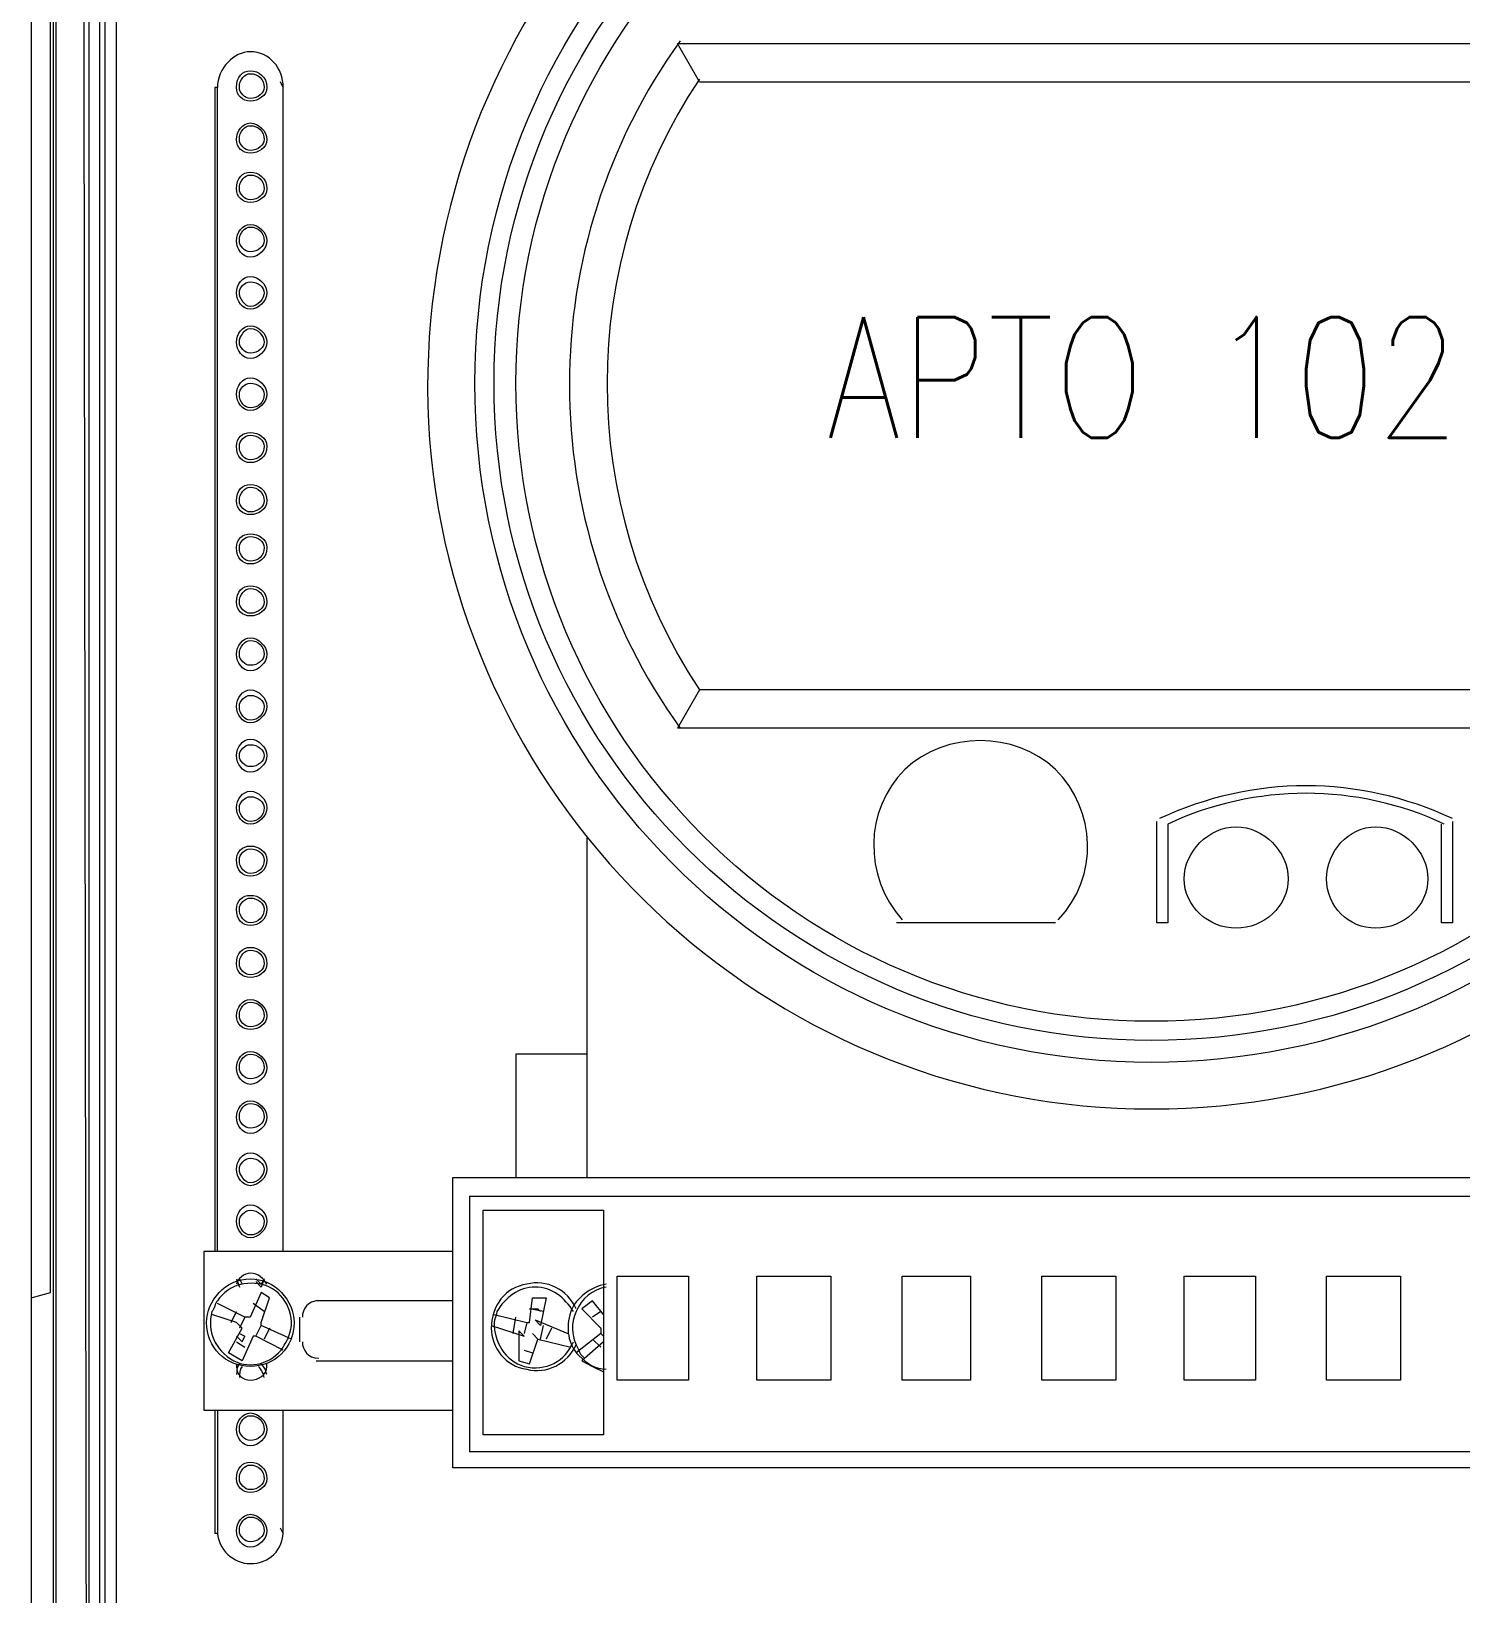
# Model space of a CAD drawing. Header units: metres. Extents: x 2999 to 3164, y 1641 to 1678.
# Drawn here: x 3005.455 to 3006.265, y 1653.873 to 1654.758 of the extents above; entities that cross this region are included whole.
import ezdxf

# ---------------------------------------------------------------- set-up
doc = ezdxf.new("R2010")
doc.units = ezdxf.units.M
doc.linetypes.add('CONTORNO_QUADRO_T', pattern=[0.35, 0.2, -0.15])
doc.styles.add('ROMANS', font='ROMANS.shx', dxfattribs={"width": 0.8, "height": 0.1})

msp = doc.modelspace()

# ---------------------------------------------------------------- linework, layer by layer
at = {"color": 7, "linetype": 'Continuous', "lineweight": 20, "true_color": 0x000007}
for points in [[(3005.45479, 1655.2093), (3005.45479, 1652.67807), (3005.45479, 1652.67807)], [(3005.45479, 1655.2093), (3005.45479, 1652.67807), (3005.45479, 1652.67807)], [(3005.4967, 1653.21039), (3005.4967, 1655.12704), (3005.49359, 1655.1317), (3005.49359, 1654.99513)], [(3005.45479, 1654.04068), (3005.46566, 1654.04379), (3005.46566, 1655.12394), (3005.45479, 1655.12394)], [(3005.4967, 1655.12704), (3005.5029, 1655.12704), (3005.5029, 1653.5006)], [(3005.46876, 1655.11773), (3005.46876, 1652.69204), (3005.46876, 1652.69204)], [(3005.46721, 1655.10997), (3005.46721, 1652.69049), (3005.46721, 1652.69049)], [(3005.48738, 1654.99978), (3005.48428, 1655.00289), (3005.48738, 1652.75412)], [(3005.49359, 1652.75412), (3005.49359, 1654.99513), (3005.48738, 1654.99978), (3005.48738, 1652.75412)], [(3005.82105, 1654.75147), (3006.35647, 1654.75147), (3006.35647, 1654.75147)], [(3005.83347, 1654.72975), (3005.82105, 1654.75147), (3005.82105, 1654.75147)], [(3005.83347, 1654.72975), (3006.34561, 1654.72975), (3006.35647, 1654.75147)], [(3005.56033, 1654.06706), (3005.56033, 1654.72664), (3005.55877, 1654.72664)], [(3005.55877, 1654.72664), (3005.55877, 1654.06706), (3005.55877, 1654.06706)], [(3005.59757, 1654.72664), (3005.59602, 1654.72975), (3005.59602, 1654.72975)], [(3005.59757, 1654.06706), (3005.59757, 1654.72664), (3005.59757, 1654.72664)], [(3005.59757, 1654.06706), (3005.59757, 1654.72664), (3005.59757, 1654.72664)], [(3005.83347, 1654.38521), (3005.82105, 1654.36349), (3005.82105, 1654.36349)], [(3006.34561, 1654.38521), (3005.83347, 1654.38521), (3005.83347, 1654.38521)], [(3006.35647, 1654.36349), (3005.82105, 1654.36349), (3005.82105, 1654.36349)], [(3006.09885, 1654.30917), (3006.09885, 1654.2533), (3006.09264, 1654.2533), (3006.09264, 1654.31072)], [(3006.26025, 1654.31072), (3006.26025, 1654.2533), (3006.25405, 1654.2533)], [(3006.25405, 1654.2533), (3006.25405, 1654.30917), (3006.25405, 1654.30917)], [(3005.76984, 1654.10897), (3005.76984, 1654.30141), (3005.76984, 1654.30141)], [(3006.03522, 1654.2533), (3005.94521, 1654.2533), (3005.94521, 1654.2533)], [(3005.76984, 1654.1788), (3005.72949, 1654.1788), (3005.72949, 1654.10897)], [(3005.69379, 1654.10897), (3006.48373, 1654.10897), (3006.48373, 1654.10897)], [(3005.69379, 1653.94446), (3005.69379, 1654.10897), (3005.69379, 1654.10897)], [(3005.7031, 1654.0981), (3005.7031, 1653.95377), (3005.7031, 1653.95377)], [(3006.47442, 1654.0981), (3005.7031, 1654.0981), (3005.7031, 1654.0981)], [(3005.77915, 1654.09034), (3005.77915, 1653.96308), (3005.71086, 1653.96308), (3005.71086, 1654.09034)], [(3005.71086, 1654.09034), (3005.77915, 1654.09034), (3005.77915, 1654.09034)], [(3005.55257, 1654.06706), (3005.55257, 1653.97705), (3005.55257, 1653.97705)], [(3005.69379, 1654.06706), (3005.55257, 1654.06706), (3005.55257, 1654.06706)], [(3005.57119, 1654.05155), (3005.57274, 1654.04689), (3005.57274, 1654.04689)], [(3005.57274, 1654.05155), (3005.57429, 1654.04844), (3005.57429, 1654.04844)], [(3005.58671, 1654.05155), (3005.58516, 1654.04689), (3005.58205, 1654.04999)], [(3005.58671, 1654.05155), (3005.58516, 1654.04844), (3005.58205, 1654.05155)], [(3005.78691, 1654.0531), (3005.82726, 1654.0531), (3005.82726, 1654.0531)], [(3005.78691, 1653.99412), (3005.78691, 1654.0531), (3005.78691, 1654.0531)], [(3005.82726, 1654.0531), (3005.82726, 1653.99412), (3005.82726, 1653.99412)], [(3005.90796, 1654.0531), (3005.90796, 1653.99412), (3005.86606, 1653.99412)], [(3005.86606, 1653.99412), (3005.86606, 1654.0531), (3005.86606, 1654.0531)], [(3005.86606, 1654.0531), (3005.90796, 1654.0531), (3005.90796, 1654.0531)], [(3005.94831, 1653.99412), (3005.94831, 1654.0531), (3005.94831, 1654.0531)], [(3005.94831, 1654.0531), (3005.98711, 1654.0531), (3005.98711, 1654.0531)], [(3005.98711, 1654.0531), (3005.98711, 1653.99412), (3005.98711, 1653.99412)], [(3006.06936, 1654.0531), (3006.06936, 1653.99412), (3006.02746, 1653.99412)], [(3006.02746, 1654.0531), (3006.06936, 1654.0531), (3006.06936, 1654.0531)], [(3006.02746, 1653.99412), (3006.02746, 1654.0531), (3006.02746, 1654.0531)], [(3006.10816, 1653.99412), (3006.10816, 1654.0531), (3006.10816, 1654.0531)], [(3006.10816, 1654.0531), (3006.14851, 1654.0531), (3006.14851, 1654.0531)], [(3006.14851, 1654.0531), (3006.14851, 1653.99412), (3006.14851, 1653.99412)], [(3006.18886, 1653.99412), (3006.18886, 1654.0531), (3006.18886, 1654.0531)], [(3006.18886, 1654.0531), (3006.23077, 1654.0531), (3006.23077, 1654.0531)], [(3006.23077, 1654.0531), (3006.23077, 1653.99412), (3006.23077, 1653.99412)], [(3005.58516, 1654.02516), (3005.58516, 1654.02671), (3005.58981, 1654.04068), (3005.58516, 1654.04379), (3005.57895, 1654.02982), (3005.57584, 1654.02982), (3005.56033, 1654.03758)], [(3005.58671, 1654.03292), (3005.5805, 1654.03758), (3005.5805, 1654.03758)], [(3005.69379, 1654.03913), (3005.6162, 1654.03913), (3005.6162, 1654.03913)], [(3005.71707, 1654.03137), (3005.7357, 1654.02671), (3005.73725, 1654.02671), (3005.7388, 1654.04068)], [(3005.73725, 1654.03447), (3005.7419, 1654.03447), (3005.74345, 1654.03292)], [(3005.74501, 1654.03292), (3005.73725, 1654.03447), (3005.73725, 1654.03447)], [(3005.7388, 1654.04068), (3005.74656, 1654.04068), (3005.74345, 1654.02516), (3005.74035, 1654.02827), (3005.75897, 1654.02051)], [(3005.77915, 1654.03137), (3005.77294, 1654.03913), (3005.76673, 1654.03447), (3005.7776, 1654.02361), (3005.7776, 1654.02051), (3005.76363, 1654.00964)], [(3005.57429, 1654.00499), (3005.56653, 1654.00964), (3005.57429, 1654.02361), (3005.57119, 1654.02671), (3005.55722, 1654.03137)], [(3005.56808, 1654.02671), (3005.57119, 1654.03292), (3005.57119, 1654.03292)], [(3005.57584, 1654.02982), (3005.57274, 1654.02361), (3005.57274, 1654.02361)], [(3005.58205, 1654.01895), (3005.58516, 1654.02516), (3005.58516, 1654.02516)], [(3005.60223, 1654.0174), (3005.58516, 1654.02516), (3005.58516, 1654.02516)], [(3005.60688, 1654.02982), (3005.60688, 1654.01585), (3005.60688, 1654.01585)], [(3005.71552, 1654.02516), (3005.73414, 1654.01895), (3005.73104, 1654.02206), (3005.73104, 1654.00499), (3005.73725, 1654.00343), (3005.7419, 1654.0174), (3005.76053, 1654.01275)], [(3005.72794, 1654.02051), (3005.72949, 1654.02982), (3005.72949, 1654.02982)], [(3005.7357, 1654.02671), (3005.73414, 1654.02051), (3005.73414, 1654.02051)], [(3005.74345, 1654.0174), (3005.74501, 1654.02516), (3005.74501, 1654.02516)], [(3005.7776, 1654.03292), (3005.77294, 1654.02982), (3005.77294, 1654.02982)], [(3005.57429, 1654.01585), (3005.57119, 1654.01895), (3005.57274, 1654.0174), (3005.57429, 1654.01585), (3005.57584, 1654.01895)], [(3005.57119, 1654.01585), (3005.57584, 1654.01275), (3005.57584, 1654.01275)], [(3005.57274, 1654.02051), (3005.57584, 1654.01895), (3005.57584, 1654.01895)], [(3005.59757, 1654.01119), (3005.58205, 1654.01895), (3005.5805, 1654.01895), (3005.57429, 1654.00499)], [(3005.58981, 1654.02361), (3005.58671, 1654.0174), (3005.58671, 1654.0174)], [(3005.7419, 1654.0174), (3005.7388, 1654.02051), (3005.7388, 1654.02051)], [(3005.74966, 1654.02361), (3005.74656, 1654.0174), (3005.74656, 1654.0174)], [(3005.77915, 1654.01585), (3005.76673, 1654.00499), (3005.76673, 1654.00499)], [(3005.7776, 1654.01275), (3005.77294, 1654.0174), (3005.77294, 1654.0174)], [(3005.7776, 1654.02051), (3005.77915, 1654.01895), (3005.77915, 1654.01895)], [(3005.73414, 1654.01119), (3005.7388, 1654.00964), (3005.7388, 1654.00964)], [(3005.57119, 1654.00343), (3005.57119, 1654.00188), (3005.57119, 1654.00188)], [(3005.58826, 1654.00188), (3005.58826, 1654.00343), (3005.58826, 1654.00343)], [(3005.6162, 1654.00499), (3005.69379, 1654.00499), (3005.69379, 1654.00499)], [(3005.76673, 1654.00499), (3005.77294, 1654.00188), (3005.77915, 1653.99878)], [(3005.82726, 1653.99412), (3005.78691, 1653.99412), (3005.78691, 1653.99412)], [(3005.98711, 1653.99412), (3005.94831, 1653.99412), (3005.94831, 1653.99412)], [(3006.14851, 1653.99412), (3006.10816, 1653.99412), (3006.10816, 1653.99412)], [(3006.23077, 1653.99412), (3006.18886, 1653.99412), (3006.18886, 1653.99412)], [(3005.55257, 1653.97705), (3005.69379, 1653.97705), (3005.69379, 1653.97705)], [(3005.56033, 1653.97705), (3005.56033, 1653.90721), (3005.55877, 1653.90721)], [(3005.55877, 1653.97705), (3005.55877, 1653.90721), (3005.55877, 1653.90721)], [(3005.59757, 1653.90721), (3005.59757, 1653.97705), (3005.59757, 1653.97705)], [(3005.59757, 1653.90721), (3005.59757, 1653.97705), (3005.59757, 1653.97705)], [(3005.7031, 1653.95377), (3006.47442, 1653.95377), (3006.47442, 1653.95377)], [(3006.48373, 1653.94446), (3005.69379, 1653.94446), (3005.69379, 1653.94446)], [(3005.59757, 1653.90721), (3005.59602, 1653.91032), (3005.59602, 1653.91032)]]:
    msp.add_lwpolyline(points, dxfattribs=at)
for points, knots in [([(3006.00729, 1654.96099), (3005.80088, 1654.91753), (3005.6612, 1654.72664), (3005.68138, 1654.51713), (3005.68138, 1654.51713), (3005.7031, 1654.30762), (3005.88003, 1654.14777), (3006.08954, 1654.14777), (3006.08954, 1654.14777), (3006.3006, 1654.14777), (3006.47597, 1654.30762), (3006.4977, 1654.51713), (3006.4977, 1654.51713), (3006.51943, 1654.72664), (3006.37975, 1654.91753), (3006.17334, 1654.96099)], [0, 0, 0, 0, 0.0625, 0.0625, 0.0625, 0.062501, 0.125, 0.125, 0.125, 0.125001, 0.1875, 0.1875, 0.1875, 0.187501, 1, 1, 1, 1]), ([(3006.47442, 1654.55903), (3006.47442, 1654.77165), (3006.30216, 1654.94236), (3006.08954, 1654.94236), (3006.08954, 1654.94236), (3005.87692, 1654.94236), (3005.70621, 1654.77165), (3005.70621, 1654.55903), (3005.70621, 1654.55903), (3005.70621, 1654.34642), (3005.87692, 1654.17415), (3006.08954, 1654.17415), (3006.08954, 1654.17415), (3006.30216, 1654.17415), (3006.47442, 1654.34642), (3006.47442, 1654.55903)], [0, 0, 0, 0, 0.0625, 0.0625, 0.0625, 0.062501, 0.125, 0.125, 0.125, 0.125001, 0.1875, 0.1875, 0.1875, 0.187501, 1, 1, 1, 1]), ([(3006.46201, 1654.55903), (3006.46201, 1654.76389), (3006.29595, 1654.9315), (3006.08954, 1654.9315), (3006.08954, 1654.9315), (3005.88468, 1654.9315), (3005.71707, 1654.76389), (3005.71707, 1654.55903), (3005.71707, 1654.55903), (3005.71707, 1654.35262), (3005.88468, 1654.18656), (3006.08954, 1654.18656), (3006.08954, 1654.18656), (3006.29595, 1654.18656), (3006.46201, 1654.35262), (3006.46201, 1654.55903)], [0, 0, 0, 0, 0.0625, 0.0625, 0.0625, 0.062501, 0.125, 0.125, 0.125, 0.125001, 0.1875, 0.1875, 0.1875, 0.187501, 1, 1, 1, 1]), ([(3006.45114, 1654.55903), (3006.45114, 1654.75768), (3006.28974, 1654.91908), (3006.08954, 1654.91908), (3006.08954, 1654.91908), (3005.89089, 1654.91908), (3005.72949, 1654.75768), (3005.72949, 1654.55903), (3005.72949, 1654.55903), (3005.72949, 1654.35883), (3005.89089, 1654.19743), (3006.08954, 1654.19743), (3006.08954, 1654.19743), (3006.28974, 1654.19743), (3006.45114, 1654.35883), (3006.45114, 1654.55903)], [0, 0, 0, 0, 0.0625, 0.0625, 0.0625, 0.062501, 0.125, 0.125, 0.125, 0.125001, 0.1875, 0.1875, 0.1875, 0.187501, 1, 1, 1, 1]), ([(3005.59757, 1654.72664), (3005.59757, 1654.73751), (3005.58981, 1654.74682), (3005.57895, 1654.74682), (3005.57895, 1654.74682), (3005.56964, 1654.74682), (3005.56033, 1654.73751), (3005.56033, 1654.72664)], [0, 0, 0, 0, 0.125, 0.125, 0.125, 0.125001, 1, 1, 1, 1]), ([(3005.59757, 1654.72664), (3005.59757, 1654.73751), (3005.58981, 1654.74682), (3005.57895, 1654.74682), (3005.57895, 1654.74682), (3005.56964, 1654.74682), (3005.56033, 1654.73751), (3005.56033, 1654.72664)], [0, 0, 0, 0, 0.125, 0.125, 0.125, 0.125001, 1, 1, 1, 1]), ([(3005.58826, 1654.72664), (3005.58826, 1654.73285), (3005.5836, 1654.73595), (3005.57895, 1654.73595), (3005.57895, 1654.73595), (3005.57429, 1654.73595), (3005.57119, 1654.73285), (3005.57119, 1654.72664), (3005.57119, 1654.72664), (3005.57119, 1654.72199), (3005.57429, 1654.71888), (3005.57895, 1654.71888), (3005.57895, 1654.71888), (3005.5836, 1654.71888), (3005.58826, 1654.72199), (3005.58826, 1654.72664)], [0, 0, 0, 0, 0.0625, 0.0625, 0.0625, 0.062501, 0.125, 0.125, 0.125, 0.125001, 0.1875, 0.1875, 0.1875, 0.187501, 1, 1, 1, 1]), ([(3005.58671, 1654.72664), (3005.58671, 1654.7313), (3005.5836, 1654.7344), (3005.57895, 1654.7344), (3005.57895, 1654.7344), (3005.57584, 1654.7344), (3005.57274, 1654.7313), (3005.57274, 1654.72664), (3005.57274, 1654.72664), (3005.57274, 1654.72354), (3005.57584, 1654.72043), (3005.57895, 1654.72043), (3005.57895, 1654.72043), (3005.5836, 1654.72043), (3005.58671, 1654.72354), (3005.58671, 1654.72664)], [0, 0, 0, 0, 0.0625, 0.0625, 0.0625, 0.062501, 0.125, 0.125, 0.125, 0.125001, 0.1875, 0.1875, 0.1875, 0.187501, 1, 1, 1, 1]), ([(3005.58826, 1654.69716), (3005.58826, 1654.70181), (3005.5836, 1654.70647), (3005.57895, 1654.70647), (3005.57895, 1654.70647), (3005.57429, 1654.70647), (3005.57119, 1654.70181), (3005.57119, 1654.69716), (3005.57119, 1654.69716), (3005.57119, 1654.6925), (3005.57429, 1654.6894), (3005.57895, 1654.6894), (3005.57895, 1654.6894), (3005.5836, 1654.6894), (3005.58826, 1654.6925), (3005.58826, 1654.69716)], [0, 0, 0, 0, 0.0625, 0.0625, 0.0625, 0.062501, 0.125, 0.125, 0.125, 0.125001, 0.1875, 0.1875, 0.1875, 0.187501, 1, 1, 1, 1]), ([(3005.58671, 1654.69716), (3005.58671, 1654.70181), (3005.5836, 1654.70491), (3005.57895, 1654.70491), (3005.57895, 1654.70491), (3005.57584, 1654.70491), (3005.57274, 1654.70181), (3005.57274, 1654.69716), (3005.57274, 1654.69716), (3005.57274, 1654.69405), (3005.57584, 1654.69095), (3005.57895, 1654.69095), (3005.57895, 1654.69095), (3005.5836, 1654.69095), (3005.58671, 1654.69405), (3005.58671, 1654.69716)], [0, 0, 0, 0, 0.0625, 0.0625, 0.0625, 0.062501, 0.125, 0.125, 0.125, 0.125001, 0.1875, 0.1875, 0.1875, 0.187501, 1, 1, 1, 1]), ([(3005.58826, 1654.66922), (3005.58826, 1654.67543), (3005.5836, 1654.67853), (3005.57895, 1654.67853), (3005.57895, 1654.67853), (3005.57429, 1654.67853), (3005.57119, 1654.67543), (3005.57119, 1654.66922), (3005.57119, 1654.66922), (3005.57119, 1654.66456), (3005.57429, 1654.66146), (3005.57895, 1654.66146), (3005.57895, 1654.66146), (3005.5836, 1654.66146), (3005.58826, 1654.66456), (3005.58826, 1654.66922)], [0, 0, 0, 0, 0.0625, 0.0625, 0.0625, 0.062501, 0.125, 0.125, 0.125, 0.125001, 0.1875, 0.1875, 0.1875, 0.187501, 1, 1, 1, 1]), ([(3005.58671, 1654.66922), (3005.58671, 1654.67388), (3005.5836, 1654.67698), (3005.57895, 1654.67698), (3005.57895, 1654.67698), (3005.57584, 1654.67698), (3005.57274, 1654.67388), (3005.57274, 1654.66922), (3005.57274, 1654.66922), (3005.57274, 1654.66612), (3005.57584, 1654.66301), (3005.57895, 1654.66301), (3005.57895, 1654.66301), (3005.5836, 1654.66301), (3005.58671, 1654.66612), (3005.58671, 1654.66922)], [0, 0, 0, 0, 0.0625, 0.0625, 0.0625, 0.062501, 0.125, 0.125, 0.125, 0.125001, 0.1875, 0.1875, 0.1875, 0.187501, 1, 1, 1, 1]), ([(3005.58826, 1654.63973), (3005.58826, 1654.64439), (3005.5836, 1654.64904), (3005.57895, 1654.64904), (3005.57895, 1654.64904), (3005.57429, 1654.64904), (3005.57119, 1654.64439), (3005.57119, 1654.63973), (3005.57119, 1654.63973), (3005.57119, 1654.63508), (3005.57429, 1654.63042), (3005.57895, 1654.63042), (3005.57895, 1654.63042), (3005.5836, 1654.63042), (3005.58826, 1654.63508), (3005.58826, 1654.63973)], [0, 0, 0, 0, 0.0625, 0.0625, 0.0625, 0.062501, 0.125, 0.125, 0.125, 0.125001, 0.1875, 0.1875, 0.1875, 0.187501, 1, 1, 1, 1]), ([(3005.58671, 1654.63973), (3005.58671, 1654.64439), (3005.5836, 1654.64749), (3005.57895, 1654.64749), (3005.57895, 1654.64749), (3005.57584, 1654.64749), (3005.57274, 1654.64439), (3005.57274, 1654.63973), (3005.57274, 1654.63973), (3005.57274, 1654.63663), (3005.57584, 1654.63353), (3005.57895, 1654.63353), (3005.57895, 1654.63353), (3005.5836, 1654.63353), (3005.58671, 1654.63663), (3005.58671, 1654.63973)], [0, 0, 0, 0, 0.0625, 0.0625, 0.0625, 0.062501, 0.125, 0.125, 0.125, 0.125001, 0.1875, 0.1875, 0.1875, 0.187501, 1, 1, 1, 1]), ([(3005.58826, 1654.61025), (3005.58826, 1654.6149), (3005.5836, 1654.61956), (3005.57895, 1654.61956), (3005.57895, 1654.61956), (3005.57429, 1654.61956), (3005.57119, 1654.6149), (3005.57119, 1654.61025), (3005.57119, 1654.61025), (3005.57119, 1654.60559), (3005.57429, 1654.60093), (3005.57895, 1654.60093), (3005.57895, 1654.60093), (3005.5836, 1654.60093), (3005.58826, 1654.60559), (3005.58826, 1654.61025)], [0, 0, 0, 0, 0.0625, 0.0625, 0.0625, 0.062501, 0.125, 0.125, 0.125, 0.125001, 0.1875, 0.1875, 0.1875, 0.187501, 1, 1, 1, 1]), ([(3005.58671, 1654.61025), (3005.58671, 1654.61335), (3005.5836, 1654.61645), (3005.57895, 1654.61645), (3005.57895, 1654.61645), (3005.57584, 1654.61645), (3005.57274, 1654.61335), (3005.57274, 1654.61025), (3005.57274, 1654.61025), (3005.57274, 1654.60714), (3005.57584, 1654.60249), (3005.57895, 1654.60249), (3005.57895, 1654.60249), (3005.5836, 1654.60249), (3005.58671, 1654.60714), (3005.58671, 1654.61025)], [0, 0, 0, 0, 0.0625, 0.0625, 0.0625, 0.062501, 0.125, 0.125, 0.125, 0.125001, 0.1875, 0.1875, 0.1875, 0.187501, 1, 1, 1, 1]), ([(3005.58826, 1654.58231), (3005.58826, 1654.58697), (3005.5836, 1654.59162), (3005.57895, 1654.59162), (3005.57895, 1654.59162), (3005.57429, 1654.59162), (3005.57119, 1654.58697), (3005.57119, 1654.58231), (3005.57119, 1654.58231), (3005.57119, 1654.57766), (3005.57429, 1654.573), (3005.57895, 1654.573), (3005.57895, 1654.573), (3005.5836, 1654.573), (3005.58826, 1654.57766), (3005.58826, 1654.58231)], [0, 0, 0, 0, 0.0625, 0.0625, 0.0625, 0.062501, 0.125, 0.125, 0.125, 0.125001, 0.1875, 0.1875, 0.1875, 0.187501, 1, 1, 1, 1]), ([(3005.58671, 1654.58231), (3005.58671, 1654.58541), (3005.5836, 1654.59007), (3005.57895, 1654.59007), (3005.57895, 1654.59007), (3005.57584, 1654.59007), (3005.57274, 1654.58541), (3005.57274, 1654.58231), (3005.57274, 1654.58231), (3005.57274, 1654.57921), (3005.57584, 1654.5761), (3005.57895, 1654.5761), (3005.57895, 1654.5761), (3005.5836, 1654.5761), (3005.58671, 1654.57921), (3005.58671, 1654.58231)], [0, 0, 0, 0, 0.0625, 0.0625, 0.0625, 0.062501, 0.125, 0.125, 0.125, 0.125001, 0.1875, 0.1875, 0.1875, 0.187501, 1, 1, 1, 1]), ([(3005.58826, 1654.55282), (3005.58826, 1654.55748), (3005.5836, 1654.56214), (3005.57895, 1654.56214), (3005.57895, 1654.56214), (3005.57429, 1654.56214), (3005.57119, 1654.55748), (3005.57119, 1654.55282), (3005.57119, 1654.55282), (3005.57119, 1654.54817), (3005.57429, 1654.54351), (3005.57895, 1654.54351), (3005.57895, 1654.54351), (3005.5836, 1654.54351), (3005.58826, 1654.54817), (3005.58826, 1654.55282)], [0, 0, 0, 0, 0.0625, 0.0625, 0.0625, 0.062501, 0.125, 0.125, 0.125, 0.125001, 0.1875, 0.1875, 0.1875, 0.187501, 1, 1, 1, 1]), ([(3005.58671, 1654.55282), (3005.58671, 1654.55593), (3005.5836, 1654.55903), (3005.57895, 1654.55903), (3005.57895, 1654.55903), (3005.57584, 1654.55903), (3005.57274, 1654.55593), (3005.57274, 1654.55282), (3005.57274, 1654.55282), (3005.57274, 1654.54817), (3005.57584, 1654.54506), (3005.57895, 1654.54506), (3005.57895, 1654.54506), (3005.5836, 1654.54506), (3005.58671, 1654.54817), (3005.58671, 1654.55282)], [0, 0, 0, 0, 0.0625, 0.0625, 0.0625, 0.062501, 0.125, 0.125, 0.125, 0.125001, 0.1875, 0.1875, 0.1875, 0.187501, 1, 1, 1, 1]), ([(3005.58826, 1654.52334), (3005.58826, 1654.52799), (3005.5836, 1654.5311), (3005.57895, 1654.5311), (3005.57895, 1654.5311), (3005.57429, 1654.5311), (3005.57119, 1654.52799), (3005.57119, 1654.52334), (3005.57119, 1654.52334), (3005.57119, 1654.51713), (3005.57429, 1654.51403), (3005.57895, 1654.51403), (3005.57895, 1654.51403), (3005.5836, 1654.51403), (3005.58826, 1654.51713), (3005.58826, 1654.52334)], [0, 0, 0, 0, 0.0625, 0.0625, 0.0625, 0.062501, 0.125, 0.125, 0.125, 0.125001, 0.1875, 0.1875, 0.1875, 0.187501, 1, 1, 1, 1]), ([(3005.58671, 1654.52334), (3005.58671, 1654.52644), (3005.5836, 1654.52954), (3005.57895, 1654.52954), (3005.57895, 1654.52954), (3005.57584, 1654.52954), (3005.57274, 1654.52644), (3005.57274, 1654.52334), (3005.57274, 1654.52334), (3005.57274, 1654.51868), (3005.57584, 1654.51558), (3005.57895, 1654.51558), (3005.57895, 1654.51558), (3005.5836, 1654.51558), (3005.58671, 1654.51868), (3005.58671, 1654.52334)], [0, 0, 0, 0, 0.0625, 0.0625, 0.0625, 0.062501, 0.125, 0.125, 0.125, 0.125001, 0.1875, 0.1875, 0.1875, 0.187501, 1, 1, 1, 1]), ([(3005.58826, 1654.4923), (3005.58826, 1654.49851), (3005.5836, 1654.50161), (3005.57895, 1654.50161), (3005.57895, 1654.50161), (3005.57429, 1654.50161), (3005.57119, 1654.49851), (3005.57119, 1654.4923), (3005.57119, 1654.4923), (3005.57119, 1654.48764), (3005.57429, 1654.48454), (3005.57895, 1654.48454), (3005.57895, 1654.48454), (3005.5836, 1654.48454), (3005.58826, 1654.48764), (3005.58826, 1654.4923)], [0, 0, 0, 0, 0.0625, 0.0625, 0.0625, 0.062501, 0.125, 0.125, 0.125, 0.125001, 0.1875, 0.1875, 0.1875, 0.187501, 1, 1, 1, 1]), ([(3005.58671, 1654.4923), (3005.58671, 1654.49695), (3005.5836, 1654.50006), (3005.57895, 1654.50006), (3005.57895, 1654.50006), (3005.57584, 1654.50006), (3005.57274, 1654.49695), (3005.57274, 1654.4923), (3005.57274, 1654.4923), (3005.57274, 1654.48919), (3005.57584, 1654.48609), (3005.57895, 1654.48609), (3005.57895, 1654.48609), (3005.5836, 1654.48609), (3005.58671, 1654.48919), (3005.58671, 1654.4923)], [0, 0, 0, 0, 0.0625, 0.0625, 0.0625, 0.062501, 0.125, 0.125, 0.125, 0.125001, 0.1875, 0.1875, 0.1875, 0.187501, 1, 1, 1, 1]), ([(3005.58826, 1654.46592), (3005.58826, 1654.47057), (3005.5836, 1654.47367), (3005.57895, 1654.47367), (3005.57895, 1654.47367), (3005.57429, 1654.47367), (3005.57119, 1654.47057), (3005.57119, 1654.46592), (3005.57119, 1654.46592), (3005.57119, 1654.45971), (3005.57429, 1654.4566), (3005.57895, 1654.4566), (3005.57895, 1654.4566), (3005.5836, 1654.4566), (3005.58826, 1654.45971), (3005.58826, 1654.46592)], [0, 0, 0, 0, 0.0625, 0.0625, 0.0625, 0.062501, 0.125, 0.125, 0.125, 0.125001, 0.1875, 0.1875, 0.1875, 0.187501, 1, 1, 1, 1]), ([(3005.58671, 1654.46592), (3005.58671, 1654.46902), (3005.5836, 1654.47212), (3005.57895, 1654.47212), (3005.57895, 1654.47212), (3005.57584, 1654.47212), (3005.57274, 1654.46902), (3005.57274, 1654.46592), (3005.57274, 1654.46592), (3005.57274, 1654.46126), (3005.57584, 1654.45816), (3005.57895, 1654.45816), (3005.57895, 1654.45816), (3005.5836, 1654.45816), (3005.58671, 1654.46126), (3005.58671, 1654.46592)], [0, 0, 0, 0, 0.0625, 0.0625, 0.0625, 0.062501, 0.125, 0.125, 0.125, 0.125001, 0.1875, 0.1875, 0.1875, 0.187501, 1, 1, 1, 1]), ([(3005.58826, 1654.43488), (3005.58826, 1654.44108), (3005.5836, 1654.44419), (3005.57895, 1654.44419), (3005.57895, 1654.44419), (3005.57429, 1654.44419), (3005.57119, 1654.44108), (3005.57119, 1654.43488), (3005.57119, 1654.43488), (3005.57119, 1654.43022), (3005.57429, 1654.42712), (3005.57895, 1654.42712), (3005.57895, 1654.42712), (3005.5836, 1654.42712), (3005.58826, 1654.43022), (3005.58826, 1654.43488)], [0, 0, 0, 0, 0.0625, 0.0625, 0.0625, 0.062501, 0.125, 0.125, 0.125, 0.125001, 0.1875, 0.1875, 0.1875, 0.187501, 1, 1, 1, 1]), ([(3005.58671, 1654.43488), (3005.58671, 1654.43953), (3005.5836, 1654.44264), (3005.57895, 1654.44264), (3005.57895, 1654.44264), (3005.57584, 1654.44264), (3005.57274, 1654.43953), (3005.57274, 1654.43488), (3005.57274, 1654.43488), (3005.57274, 1654.43177), (3005.57584, 1654.42867), (3005.57895, 1654.42867), (3005.57895, 1654.42867), (3005.5836, 1654.42867), (3005.58671, 1654.43177), (3005.58671, 1654.43488)], [0, 0, 0, 0, 0.0625, 0.0625, 0.0625, 0.062501, 0.125, 0.125, 0.125, 0.125001, 0.1875, 0.1875, 0.1875, 0.187501, 1, 1, 1, 1]), ([(3005.58826, 1654.40539), (3005.58826, 1654.41004), (3005.5836, 1654.4147), (3005.57895, 1654.4147), (3005.57895, 1654.4147), (3005.57429, 1654.4147), (3005.57119, 1654.41004), (3005.57119, 1654.40539), (3005.57119, 1654.40539), (3005.57119, 1654.40073), (3005.57429, 1654.39608), (3005.57895, 1654.39608), (3005.57895, 1654.39608), (3005.5836, 1654.39608), (3005.58826, 1654.40073), (3005.58826, 1654.40539)], [0, 0, 0, 0, 0.0625, 0.0625, 0.0625, 0.062501, 0.125, 0.125, 0.125, 0.125001, 0.1875, 0.1875, 0.1875, 0.187501, 1, 1, 1, 1]), ([(3005.58671, 1654.40539), (3005.58671, 1654.41004), (3005.5836, 1654.41315), (3005.57895, 1654.41315), (3005.57895, 1654.41315), (3005.57584, 1654.41315), (3005.57274, 1654.41004), (3005.57274, 1654.40539), (3005.57274, 1654.40539), (3005.57274, 1654.40229), (3005.57584, 1654.39918), (3005.57895, 1654.39918), (3005.57895, 1654.39918), (3005.5836, 1654.39918), (3005.58671, 1654.40229), (3005.58671, 1654.40539)], [0, 0, 0, 0, 0.0625, 0.0625, 0.0625, 0.062501, 0.125, 0.125, 0.125, 0.125001, 0.1875, 0.1875, 0.1875, 0.187501, 1, 1, 1, 1]), ([(3005.58826, 1654.3759), (3005.58826, 1654.38056), (3005.5836, 1654.38521), (3005.57895, 1654.38521), (3005.57895, 1654.38521), (3005.57429, 1654.38521), (3005.57119, 1654.38056), (3005.57119, 1654.3759), (3005.57119, 1654.3759), (3005.57119, 1654.37125), (3005.57429, 1654.36659), (3005.57895, 1654.36659), (3005.57895, 1654.36659), (3005.5836, 1654.36659), (3005.58826, 1654.37125), (3005.58826, 1654.3759)], [0, 0, 0, 0, 0.0625, 0.0625, 0.0625, 0.062501, 0.125, 0.125, 0.125, 0.125001, 0.1875, 0.1875, 0.1875, 0.187501, 1, 1, 1, 1]), ([(3005.58671, 1654.3759), (3005.58671, 1654.37901), (3005.5836, 1654.38211), (3005.57895, 1654.38211), (3005.57895, 1654.38211), (3005.57584, 1654.38211), (3005.57274, 1654.37901), (3005.57274, 1654.3759), (3005.57274, 1654.3759), (3005.57274, 1654.37125), (3005.57584, 1654.36814), (3005.57895, 1654.36814), (3005.57895, 1654.36814), (3005.5836, 1654.36814), (3005.58671, 1654.37125), (3005.58671, 1654.3759)], [0, 0, 0, 0, 0.0625, 0.0625, 0.0625, 0.062501, 0.125, 0.125, 0.125, 0.125001, 0.1875, 0.1875, 0.1875, 0.187501, 1, 1, 1, 1]), ([(3006.03677, 1654.25485), (3006.06005, 1654.27968), (3006.0585, 1654.31693), (3006.03522, 1654.34021), (3006.03522, 1654.34021), (3006.01194, 1654.36193), (3005.97314, 1654.36193), (3005.94986, 1654.34021), (3005.94986, 1654.34021), (3005.92658, 1654.31693), (3005.92658, 1654.27968), (3005.94831, 1654.25485)], [0, 0, 0, 0, 0.083333, 0.083333, 0.083333, 0.083334, 0.166667, 0.166667, 0.166667, 0.166668, 1, 1, 1, 1]), ([(3005.58826, 1654.34797), (3005.58826, 1654.35262), (3005.5836, 1654.35728), (3005.57895, 1654.35728), (3005.57895, 1654.35728), (3005.57429, 1654.35728), (3005.57119, 1654.35262), (3005.57119, 1654.34797), (3005.57119, 1654.34797), (3005.57119, 1654.34331), (3005.57429, 1654.33866), (3005.57895, 1654.33866), (3005.57895, 1654.33866), (3005.5836, 1654.33866), (3005.58826, 1654.34331), (3005.58826, 1654.34797)], [0, 0, 0, 0, 0.0625, 0.0625, 0.0625, 0.062501, 0.125, 0.125, 0.125, 0.125001, 0.1875, 0.1875, 0.1875, 0.187501, 1, 1, 1, 1]), ([(3005.58671, 1654.34797), (3005.58671, 1654.35107), (3005.5836, 1654.35417), (3005.57895, 1654.35417), (3005.57895, 1654.35417), (3005.57584, 1654.35417), (3005.57274, 1654.35107), (3005.57274, 1654.34797), (3005.57274, 1654.34797), (3005.57274, 1654.34486), (3005.57584, 1654.34176), (3005.57895, 1654.34176), (3005.57895, 1654.34176), (3005.5836, 1654.34176), (3005.58671, 1654.34486), (3005.58671, 1654.34797)], [0, 0, 0, 0, 0.0625, 0.0625, 0.0625, 0.062501, 0.125, 0.125, 0.125, 0.125001, 0.1875, 0.1875, 0.1875, 0.187501, 1, 1, 1, 1]), ([(3005.58826, 1654.31848), (3005.58826, 1654.32314), (3005.5836, 1654.32779), (3005.57895, 1654.32779), (3005.57895, 1654.32779), (3005.57429, 1654.32779), (3005.57119, 1654.32314), (3005.57119, 1654.31848), (3005.57119, 1654.31848), (3005.57119, 1654.31382), (3005.57429, 1654.30917), (3005.57895, 1654.30917), (3005.57895, 1654.30917), (3005.5836, 1654.30917), (3005.58826, 1654.31382), (3005.58826, 1654.31848)], [0, 0, 0, 0, 0.0625, 0.0625, 0.0625, 0.062501, 0.125, 0.125, 0.125, 0.125001, 0.1875, 0.1875, 0.1875, 0.187501, 1, 1, 1, 1]), ([(3005.58671, 1654.31848), (3005.58671, 1654.32158), (3005.5836, 1654.32469), (3005.57895, 1654.32469), (3005.57895, 1654.32469), (3005.57584, 1654.32469), (3005.57274, 1654.32158), (3005.57274, 1654.31848), (3005.57274, 1654.31848), (3005.57274, 1654.31382), (3005.57584, 1654.31072), (3005.57895, 1654.31072), (3005.57895, 1654.31072), (3005.5836, 1654.31072), (3005.58671, 1654.31382), (3005.58671, 1654.31848)], [0, 0, 0, 0, 0.0625, 0.0625, 0.0625, 0.062501, 0.125, 0.125, 0.125, 0.125001, 0.1875, 0.1875, 0.1875, 0.187501, 1, 1, 1, 1]), ([(3006.16714, 1654.27813), (3006.16714, 1654.29365), (3006.15317, 1654.30762), (3006.13765, 1654.30762), (3006.13765, 1654.30762), (3006.12213, 1654.30762), (3006.10816, 1654.29365), (3006.10816, 1654.27813), (3006.10816, 1654.27813), (3006.10816, 1654.26261), (3006.12213, 1654.25019), (3006.13765, 1654.25019), (3006.13765, 1654.25019), (3006.15317, 1654.25019), (3006.16714, 1654.26261), (3006.16714, 1654.27813)], [0, 0, 0, 0, 0.0625, 0.0625, 0.0625, 0.062501, 0.125, 0.125, 0.125, 0.125001, 0.1875, 0.1875, 0.1875, 0.187501, 1, 1, 1, 1]), ([(3006.24629, 1654.27813), (3006.24629, 1654.29365), (3006.23232, 1654.30762), (3006.2168, 1654.30762), (3006.2168, 1654.30762), (3006.20128, 1654.30762), (3006.18886, 1654.29365), (3006.18886, 1654.27813), (3006.18886, 1654.27813), (3006.18886, 1654.26261), (3006.20128, 1654.25019), (3006.2168, 1654.25019), (3006.2168, 1654.25019), (3006.23232, 1654.25019), (3006.24629, 1654.26261), (3006.24629, 1654.27813)], [0, 0, 0, 0, 0.0625, 0.0625, 0.0625, 0.062501, 0.125, 0.125, 0.125, 0.125001, 0.1875, 0.1875, 0.1875, 0.187501, 1, 1, 1, 1]), ([(3005.58826, 1654.28899), (3005.58826, 1654.29365), (3005.5836, 1654.29675), (3005.57895, 1654.29675), (3005.57895, 1654.29675), (3005.57429, 1654.29675), (3005.57119, 1654.29365), (3005.57119, 1654.28899), (3005.57119, 1654.28899), (3005.57119, 1654.28279), (3005.57429, 1654.27968), (3005.57895, 1654.27968), (3005.57895, 1654.27968), (3005.5836, 1654.27968), (3005.58826, 1654.28279), (3005.58826, 1654.28899)], [0, 0, 0, 0, 0.0625, 0.0625, 0.0625, 0.062501, 0.125, 0.125, 0.125, 0.125001, 0.1875, 0.1875, 0.1875, 0.187501, 1, 1, 1, 1]), ([(3005.58671, 1654.28899), (3005.58671, 1654.2921), (3005.5836, 1654.2952), (3005.57895, 1654.2952), (3005.57895, 1654.2952), (3005.57584, 1654.2952), (3005.57274, 1654.2921), (3005.57274, 1654.28899), (3005.57274, 1654.28899), (3005.57274, 1654.28434), (3005.57584, 1654.28123), (3005.57895, 1654.28123), (3005.57895, 1654.28123), (3005.5836, 1654.28123), (3005.58671, 1654.28434), (3005.58671, 1654.28899)], [0, 0, 0, 0, 0.0625, 0.0625, 0.0625, 0.062501, 0.125, 0.125, 0.125, 0.125001, 0.1875, 0.1875, 0.1875, 0.187501, 1, 1, 1, 1]), ([(3005.58826, 1654.26106), (3005.58826, 1654.26571), (3005.5836, 1654.26882), (3005.57895, 1654.26882), (3005.57895, 1654.26882), (3005.57429, 1654.26882), (3005.57119, 1654.26571), (3005.57119, 1654.26106), (3005.57119, 1654.26106), (3005.57119, 1654.25485), (3005.57429, 1654.25175), (3005.57895, 1654.25175), (3005.57895, 1654.25175), (3005.5836, 1654.25175), (3005.58826, 1654.25485), (3005.58826, 1654.26106)], [0, 0, 0, 0, 0.0625, 0.0625, 0.0625, 0.062501, 0.125, 0.125, 0.125, 0.125001, 0.1875, 0.1875, 0.1875, 0.187501, 1, 1, 1, 1]), ([(3005.58671, 1654.26106), (3005.58671, 1654.26416), (3005.5836, 1654.26727), (3005.57895, 1654.26727), (3005.57895, 1654.26727), (3005.57584, 1654.26727), (3005.57274, 1654.26416), (3005.57274, 1654.26106), (3005.57274, 1654.26106), (3005.57274, 1654.2564), (3005.57584, 1654.2533), (3005.57895, 1654.2533), (3005.57895, 1654.2533), (3005.5836, 1654.2533), (3005.58671, 1654.2564), (3005.58671, 1654.26106)], [0, 0, 0, 0, 0.0625, 0.0625, 0.0625, 0.062501, 0.125, 0.125, 0.125, 0.125001, 0.1875, 0.1875, 0.1875, 0.187501, 1, 1, 1, 1]), ([(3005.58826, 1654.23002), (3005.58826, 1654.23623), (3005.5836, 1654.23933), (3005.57895, 1654.23933), (3005.57895, 1654.23933), (3005.57429, 1654.23933), (3005.57119, 1654.23623), (3005.57119, 1654.23002), (3005.57119, 1654.23002), (3005.57119, 1654.22536), (3005.57429, 1654.22226), (3005.57895, 1654.22226), (3005.57895, 1654.22226), (3005.5836, 1654.22226), (3005.58826, 1654.22536), (3005.58826, 1654.23002)], [0, 0, 0, 0, 0.0625, 0.0625, 0.0625, 0.062501, 0.125, 0.125, 0.125, 0.125001, 0.1875, 0.1875, 0.1875, 0.187501, 1, 1, 1, 1]), ([(3005.58671, 1654.23002), (3005.58671, 1654.23467), (3005.5836, 1654.23778), (3005.57895, 1654.23778), (3005.57895, 1654.23778), (3005.57584, 1654.23778), (3005.57274, 1654.23467), (3005.57274, 1654.23002), (3005.57274, 1654.23002), (3005.57274, 1654.22692), (3005.57584, 1654.22381), (3005.57895, 1654.22381), (3005.57895, 1654.22381), (3005.5836, 1654.22381), (3005.58671, 1654.22692), (3005.58671, 1654.23002)], [0, 0, 0, 0, 0.0625, 0.0625, 0.0625, 0.062501, 0.125, 0.125, 0.125, 0.125001, 0.1875, 0.1875, 0.1875, 0.187501, 1, 1, 1, 1]), ([(3005.58826, 1654.20053), (3005.58826, 1654.20519), (3005.5836, 1654.20984), (3005.57895, 1654.20984), (3005.57895, 1654.20984), (3005.57429, 1654.20984), (3005.57119, 1654.20519), (3005.57119, 1654.20053), (3005.57119, 1654.20053), (3005.57119, 1654.19588), (3005.57429, 1654.19277), (3005.57895, 1654.19277), (3005.57895, 1654.19277), (3005.5836, 1654.19277), (3005.58826, 1654.19588), (3005.58826, 1654.20053)], [0, 0, 0, 0, 0.0625, 0.0625, 0.0625, 0.062501, 0.125, 0.125, 0.125, 0.125001, 0.1875, 0.1875, 0.1875, 0.187501, 1, 1, 1, 1]), ([(3005.58671, 1654.20053), (3005.58671, 1654.20519), (3005.5836, 1654.20829), (3005.57895, 1654.20829), (3005.57895, 1654.20829), (3005.57584, 1654.20829), (3005.57274, 1654.20519), (3005.57274, 1654.20053), (3005.57274, 1654.20053), (3005.57274, 1654.19743), (3005.57584, 1654.19432), (3005.57895, 1654.19432), (3005.57895, 1654.19432), (3005.5836, 1654.19432), (3005.58671, 1654.19743), (3005.58671, 1654.20053)], [0, 0, 0, 0, 0.0625, 0.0625, 0.0625, 0.062501, 0.125, 0.125, 0.125, 0.125001, 0.1875, 0.1875, 0.1875, 0.187501, 1, 1, 1, 1]), ([(3005.58826, 1654.17105), (3005.58826, 1654.1757), (3005.5836, 1654.18036), (3005.57895, 1654.18036), (3005.57895, 1654.18036), (3005.57429, 1654.18036), (3005.57119, 1654.1757), (3005.57119, 1654.17105), (3005.57119, 1654.17105), (3005.57119, 1654.16639), (3005.57429, 1654.16173), (3005.57895, 1654.16173), (3005.57895, 1654.16173), (3005.5836, 1654.16173), (3005.58826, 1654.16639), (3005.58826, 1654.17105)], [0, 0, 0, 0, 0.0625, 0.0625, 0.0625, 0.062501, 0.125, 0.125, 0.125, 0.125001, 0.1875, 0.1875, 0.1875, 0.187501, 1, 1, 1, 1]), ([(3005.58671, 1654.17105), (3005.58671, 1654.1757), (3005.5836, 1654.1788), (3005.57895, 1654.1788), (3005.57895, 1654.1788), (3005.57584, 1654.1788), (3005.57274, 1654.1757), (3005.57274, 1654.17105), (3005.57274, 1654.17105), (3005.57274, 1654.16794), (3005.57584, 1654.16484), (3005.57895, 1654.16484), (3005.57895, 1654.16484), (3005.5836, 1654.16484), (3005.58671, 1654.16794), (3005.58671, 1654.17105)], [0, 0, 0, 0, 0.0625, 0.0625, 0.0625, 0.062501, 0.125, 0.125, 0.125, 0.125001, 0.1875, 0.1875, 0.1875, 0.187501, 1, 1, 1, 1]), ([(3005.58826, 1654.14311), (3005.58826, 1654.14777), (3005.5836, 1654.15242), (3005.57895, 1654.15242), (3005.57895, 1654.15242), (3005.57429, 1654.15242), (3005.57119, 1654.14777), (3005.57119, 1654.14311), (3005.57119, 1654.14311), (3005.57119, 1654.13845), (3005.57429, 1654.1338), (3005.57895, 1654.1338), (3005.57895, 1654.1338), (3005.5836, 1654.1338), (3005.58826, 1654.13845), (3005.58826, 1654.14311)], [0, 0, 0, 0, 0.0625, 0.0625, 0.0625, 0.062501, 0.125, 0.125, 0.125, 0.125001, 0.1875, 0.1875, 0.1875, 0.187501, 1, 1, 1, 1]), ([(3005.58671, 1654.14311), (3005.58671, 1654.14777), (3005.5836, 1654.15087), (3005.57895, 1654.15087), (3005.57895, 1654.15087), (3005.57584, 1654.15087), (3005.57274, 1654.14777), (3005.57274, 1654.14311), (3005.57274, 1654.14311), (3005.57274, 1654.14001), (3005.57584, 1654.1369), (3005.57895, 1654.1369), (3005.57895, 1654.1369), (3005.5836, 1654.1369), (3005.58671, 1654.14001), (3005.58671, 1654.14311)], [0, 0, 0, 0, 0.0625, 0.0625, 0.0625, 0.062501, 0.125, 0.125, 0.125, 0.125001, 0.1875, 0.1875, 0.1875, 0.187501, 1, 1, 1, 1]), ([(3005.58826, 1654.11362), (3005.58826, 1654.11828), (3005.5836, 1654.12293), (3005.57895, 1654.12293), (3005.57895, 1654.12293), (3005.57429, 1654.12293), (3005.57119, 1654.11828), (3005.57119, 1654.11362), (3005.57119, 1654.11362), (3005.57119, 1654.10897), (3005.57429, 1654.10431), (3005.57895, 1654.10431), (3005.57895, 1654.10431), (3005.5836, 1654.10431), (3005.58826, 1654.10897), (3005.58826, 1654.11362)], [0, 0, 0, 0, 0.0625, 0.0625, 0.0625, 0.062501, 0.125, 0.125, 0.125, 0.125001, 0.1875, 0.1875, 0.1875, 0.187501, 1, 1, 1, 1]), ([(3005.58671, 1654.11362), (3005.58671, 1654.11673), (3005.5836, 1654.11983), (3005.57895, 1654.11983), (3005.57895, 1654.11983), (3005.57584, 1654.11983), (3005.57274, 1654.11673), (3005.57274, 1654.11362), (3005.57274, 1654.11362), (3005.57274, 1654.11052), (3005.57584, 1654.10586), (3005.57895, 1654.10586), (3005.57895, 1654.10586), (3005.5836, 1654.10586), (3005.58671, 1654.11052), (3005.58671, 1654.11362)], [0, 0, 0, 0, 0.0625, 0.0625, 0.0625, 0.062501, 0.125, 0.125, 0.125, 0.125001, 0.1875, 0.1875, 0.1875, 0.187501, 1, 1, 1, 1]), ([(3005.58826, 1654.08414), (3005.58826, 1654.08879), (3005.5836, 1654.09345), (3005.57895, 1654.09345), (3005.57895, 1654.09345), (3005.57429, 1654.09345), (3005.57119, 1654.08879), (3005.57119, 1654.08414), (3005.57119, 1654.08414), (3005.57119, 1654.07948), (3005.57429, 1654.07482), (3005.57895, 1654.07482), (3005.57895, 1654.07482), (3005.5836, 1654.07482), (3005.58826, 1654.07948), (3005.58826, 1654.08414)], [0, 0, 0, 0, 0.0625, 0.0625, 0.0625, 0.062501, 0.125, 0.125, 0.125, 0.125001, 0.1875, 0.1875, 0.1875, 0.187501, 1, 1, 1, 1]), ([(3005.58671, 1654.08414), (3005.58671, 1654.08724), (3005.5836, 1654.09034), (3005.57895, 1654.09034), (3005.57895, 1654.09034), (3005.57584, 1654.09034), (3005.57274, 1654.08724), (3005.57274, 1654.08414), (3005.57274, 1654.08414), (3005.57274, 1654.07948), (3005.57584, 1654.07638), (3005.57895, 1654.07638), (3005.57895, 1654.07638), (3005.5836, 1654.07638), (3005.58671, 1654.07948), (3005.58671, 1654.08414)], [0, 0, 0, 0, 0.0625, 0.0625, 0.0625, 0.062501, 0.125, 0.125, 0.125, 0.125001, 0.1875, 0.1875, 0.1875, 0.187501, 1, 1, 1, 1]), ([(3005.60378, 1654.02671), (3005.60378, 1654.03913), (3005.59292, 1654.05155), (3005.57895, 1654.05155), (3005.57895, 1654.05155), (3005.56498, 1654.05155), (3005.55412, 1654.03913), (3005.55412, 1654.02671), (3005.55412, 1654.02671), (3005.55412, 1654.01275), (3005.56498, 1654.00188), (3005.57895, 1654.00188), (3005.57895, 1654.00188), (3005.59292, 1654.00188), (3005.60378, 1654.01275), (3005.60378, 1654.02671)], [0, 0, 0, 0, 0.0625, 0.0625, 0.0625, 0.062501, 0.125, 0.125, 0.125, 0.125001, 0.1875, 0.1875, 0.1875, 0.187501, 1, 1, 1, 1]), ([(3005.60068, 1654.01895), (3005.60533, 1654.02982), (3005.59912, 1654.04223), (3005.58981, 1654.04689), (3005.58981, 1654.04689), (3005.57895, 1654.05155), (3005.56653, 1654.04844), (3005.56033, 1654.03913)], [0, 0, 0, 0, 0.125, 0.125, 0.125, 0.125001, 1, 1, 1, 1]), ([(3005.58826, 1654.04844), (3005.58671, 1654.05155), (3005.5836, 1654.05465), (3005.57895, 1654.05465), (3005.57895, 1654.05465), (3005.57584, 1654.05465), (3005.57119, 1654.05155), (3005.57119, 1654.04844)], [0, 0, 0, 0, 0.125, 0.125, 0.125, 0.125001, 1, 1, 1, 1]), ([(3005.76363, 1654.03447), (3005.75897, 1654.04534), (3005.74656, 1654.05155), (3005.7357, 1654.04844), (3005.7357, 1654.04844), (3005.72328, 1654.04689), (3005.71552, 1654.03603), (3005.71552, 1654.02361), (3005.71552, 1654.02361), (3005.71552, 1654.01275), (3005.72328, 1654.00188), (3005.7357, 1654.00033), (3005.7357, 1654.00033), (3005.74656, 1653.99723), (3005.75897, 1654.00343), (3005.76363, 1654.0143)], [0, 0, 0, 0, 0.0625, 0.0625, 0.0625, 0.062501, 0.125, 0.125, 0.125, 0.125001, 0.1875, 0.1875, 0.1875, 0.187501, 1, 1, 1, 1]), ([(3005.76208, 1654.03292), (3005.75742, 1654.04068), (3005.74966, 1654.04689), (3005.74035, 1654.04689), (3005.74035, 1654.04689), (3005.73104, 1654.04689), (3005.72328, 1654.04068), (3005.71862, 1654.03292)], [0, 0, 0, 0, 0.125, 0.125, 0.125, 0.125001, 1, 1, 1, 1]), ([(3005.7807, 1654.04844), (3005.77139, 1654.04689), (3005.76363, 1654.04068), (3005.76053, 1654.03292), (3005.76053, 1654.03292), (3005.75742, 1654.02361), (3005.75897, 1654.0143), (3005.76518, 1654.00809)], [0, 0, 0, 0, 0.125, 0.125, 0.125, 0.125001, 1, 1, 1, 1]), ([(3005.7807, 1654.04689), (3005.77294, 1654.04534), (3005.76673, 1654.04068), (3005.76363, 1654.03292), (3005.76363, 1654.03292), (3005.76053, 1654.02671), (3005.76053, 1654.01895), (3005.76518, 1654.01119)], [0, 0, 0, 0, 0.125, 0.125, 0.125, 0.125001, 1, 1, 1, 1]), ([(3005.55722, 1654.03292), (3005.55412, 1654.02206), (3005.55877, 1654.01119), (3005.56964, 1654.00499), (3005.56964, 1654.00499), (3005.57895, 1654.00033), (3005.59136, 1654.00343), (3005.59757, 1654.01275)], [0, 0, 0, 0, 0.125, 0.125, 0.125, 0.125001, 1, 1, 1, 1]), ([(3005.71707, 1654.02671), (3005.71707, 1654.01585), (3005.72328, 1654.00499), (3005.73414, 1654.00188), (3005.73414, 1654.00188), (3005.74656, 1653.99878), (3005.75742, 1654.00499), (3005.76208, 1654.01585)], [0, 0, 0, 0, 0.125, 0.125, 0.125, 0.125001, 1, 1, 1, 1]), ([(3005.57119, 1654.00188), (3005.57119, 1653.99723), (3005.57429, 1653.99412), (3005.57895, 1653.99412), (3005.57895, 1653.99412), (3005.5836, 1653.99412), (3005.58826, 1653.99723), (3005.58826, 1654.00188)], [0, 0, 0, 0, 0.125, 0.125, 0.125, 0.125001, 1, 1, 1, 1]), ([(3005.58826, 1653.96619), (3005.58826, 1653.97084), (3005.5836, 1653.9755), (3005.57895, 1653.9755), (3005.57895, 1653.9755), (3005.57429, 1653.9755), (3005.57119, 1653.97084), (3005.57119, 1653.96619), (3005.57119, 1653.96619), (3005.57119, 1653.96153), (3005.57429, 1653.95688), (3005.57895, 1653.95688), (3005.57895, 1653.95688), (3005.5836, 1653.95688), (3005.58826, 1653.96153), (3005.58826, 1653.96619)], [0, 0, 0, 0, 0.0625, 0.0625, 0.0625, 0.062501, 0.125, 0.125, 0.125, 0.125001, 0.1875, 0.1875, 0.1875, 0.187501, 1, 1, 1, 1]), ([(3005.58671, 1653.96619), (3005.58671, 1653.97084), (3005.5836, 1653.97395), (3005.57895, 1653.97395), (3005.57895, 1653.97395), (3005.57584, 1653.97395), (3005.57274, 1653.97084), (3005.57274, 1653.96619), (3005.57274, 1653.96619), (3005.57274, 1653.96308), (3005.57584, 1653.95998), (3005.57895, 1653.95998), (3005.57895, 1653.95998), (3005.5836, 1653.95998), (3005.58671, 1653.96308), (3005.58671, 1653.96619)], [0, 0, 0, 0, 0.0625, 0.0625, 0.0625, 0.062501, 0.125, 0.125, 0.125, 0.125001, 0.1875, 0.1875, 0.1875, 0.187501, 1, 1, 1, 1]), ([(3005.58826, 1653.93825), (3005.58826, 1653.94446), (3005.5836, 1653.94756), (3005.57895, 1653.94756), (3005.57895, 1653.94756), (3005.57429, 1653.94756), (3005.57119, 1653.94446), (3005.57119, 1653.93825), (3005.57119, 1653.93825), (3005.57119, 1653.9336), (3005.57429, 1653.93049), (3005.57895, 1653.93049), (3005.57895, 1653.93049), (3005.5836, 1653.93049), (3005.58826, 1653.9336), (3005.58826, 1653.93825)], [0, 0, 0, 0, 0.0625, 0.0625, 0.0625, 0.062501, 0.125, 0.125, 0.125, 0.125001, 0.1875, 0.1875, 0.1875, 0.187501, 1, 1, 1, 1]), ([(3005.58671, 1653.93825), (3005.58671, 1653.94291), (3005.5836, 1653.94601), (3005.57895, 1653.94601), (3005.57895, 1653.94601), (3005.57584, 1653.94601), (3005.57274, 1653.94291), (3005.57274, 1653.93825), (3005.57274, 1653.93825), (3005.57274, 1653.93515), (3005.57584, 1653.93205), (3005.57895, 1653.93205), (3005.57895, 1653.93205), (3005.5836, 1653.93205), (3005.58671, 1653.93515), (3005.58671, 1653.93825)], [0, 0, 0, 0, 0.0625, 0.0625, 0.0625, 0.062501, 0.125, 0.125, 0.125, 0.125001, 0.1875, 0.1875, 0.1875, 0.187501, 1, 1, 1, 1]), ([(3005.58826, 1653.90877), (3005.58826, 1653.91342), (3005.5836, 1653.91808), (3005.57895, 1653.91808), (3005.57895, 1653.91808), (3005.57429, 1653.91808), (3005.57119, 1653.91342), (3005.57119, 1653.90877), (3005.57119, 1653.90877), (3005.57119, 1653.90411), (3005.57429, 1653.89945), (3005.57895, 1653.89945), (3005.57895, 1653.89945), (3005.5836, 1653.89945), (3005.58826, 1653.90411), (3005.58826, 1653.90877)], [0, 0, 0, 0, 0.0625, 0.0625, 0.0625, 0.062501, 0.125, 0.125, 0.125, 0.125001, 0.1875, 0.1875, 0.1875, 0.187501, 1, 1, 1, 1]), ([(3005.58671, 1653.90877), (3005.58671, 1653.91342), (3005.5836, 1653.91653), (3005.57895, 1653.91653), (3005.57895, 1653.91653), (3005.57584, 1653.91653), (3005.57274, 1653.91342), (3005.57274, 1653.90877), (3005.57274, 1653.90877), (3005.57274, 1653.90566), (3005.57584, 1653.90256), (3005.57895, 1653.90256), (3005.57895, 1653.90256), (3005.5836, 1653.90256), (3005.58671, 1653.90566), (3005.58671, 1653.90877)], [0, 0, 0, 0, 0.0625, 0.0625, 0.0625, 0.062501, 0.125, 0.125, 0.125, 0.125001, 0.1875, 0.1875, 0.1875, 0.187501, 1, 1, 1, 1]), ([(3005.56033, 1653.90877), (3005.56033, 1653.8979), (3005.56964, 1653.89014), (3005.57895, 1653.89014), (3005.57895, 1653.89014), (3005.58981, 1653.89014), (3005.59757, 1653.8979), (3005.59757, 1653.90877)], [0, 0, 0, 0, 0.125, 0.125, 0.125, 0.125001, 1, 1, 1, 1]), ([(3005.56033, 1653.90877), (3005.56033, 1653.8979), (3005.56964, 1653.89014), (3005.57895, 1653.89014), (3005.57895, 1653.89014), (3005.58981, 1653.89014), (3005.59757, 1653.8979), (3005.59757, 1653.90877)], [0, 0, 0, 0, 0.125, 0.125, 0.125, 0.125001, 1, 1, 1, 1])]:
    msp.add_open_spline(points, degree=3, knots=knots, dxfattribs=at)
for points in [[(3005.8226, 1654.75303), (3005.7388, 1654.63663), (3005.7388, 1654.47988), (3005.8226, 1654.36349)], [(3005.83347, 1654.7313), (3005.76363, 1654.62732), (3005.76363, 1654.49075), (3005.83347, 1654.38521)], [(3006.26025, 1654.31227), (3006.20749, 1654.3371), (3006.14696, 1654.3371), (3006.09419, 1654.31227)], [(3006.2556, 1654.30917), (3006.20594, 1654.33245), (3006.14851, 1654.33245), (3006.09885, 1654.30917)], [(3005.56033, 1654.03913), (3005.55877, 1654.03758), (3005.55877, 1654.03447), (3005.55722, 1654.03292)], [(3005.61775, 1654.03913), (3005.61154, 1654.03913), (3005.60844, 1654.03447), (3005.60844, 1654.02982)], [(3005.71862, 1654.03292), (3005.71862, 1654.03137), (3005.71707, 1654.02827), (3005.71707, 1654.02671)], [(3005.59757, 1654.01275), (3005.59912, 1654.01585), (3005.60068, 1654.0174), (3005.60068, 1654.01895)], [(3005.60844, 1654.01585), (3005.60844, 1654.01119), (3005.61154, 1654.00654), (3005.61775, 1654.00654)], [(3005.76518, 1654.01119), (3005.76518, 1654.00964), (3005.76673, 1654.00809), (3005.76829, 1654.00654)], [(3005.76518, 1654.00809), (3005.76984, 1654.00343), (3005.77449, 1654.00033), (3005.7807, 1654.00033)], [(3005.57274, 1654.00343), (3005.57119, 1654.00188), (3005.57119, 1653.99878), (3005.57119, 1653.99723)], [(3005.57429, 1654.00188), (3005.57274, 1654.00033), (3005.57274, 1653.99723), (3005.57274, 1653.99568)], [(3005.58671, 1653.99568), (3005.58671, 1653.99723), (3005.58516, 1654.00033), (3005.5836, 1654.00188)], [(3005.58826, 1653.99723), (3005.58826, 1653.99878), (3005.58671, 1654.00188), (3005.58516, 1654.00343)]]:
    msp.add_open_spline(points, degree=3, dxfattribs=at)

# ---------------------------------------------------------------- texts
at = {"linetype": 'CONTORNO_QUADRO_T', "insert": (3006.08468, 1654.56228), "char_height": 0.068351, "attachment_point": 5, "style": 'ROMANS'}
msp.add_mtext_dynamic_manual_height_columns('APTO 102', width=0.9077457, gutter_width=0.68351, heights=[0], dxfattribs=at)

doc.saveas('drawing.dxf')
